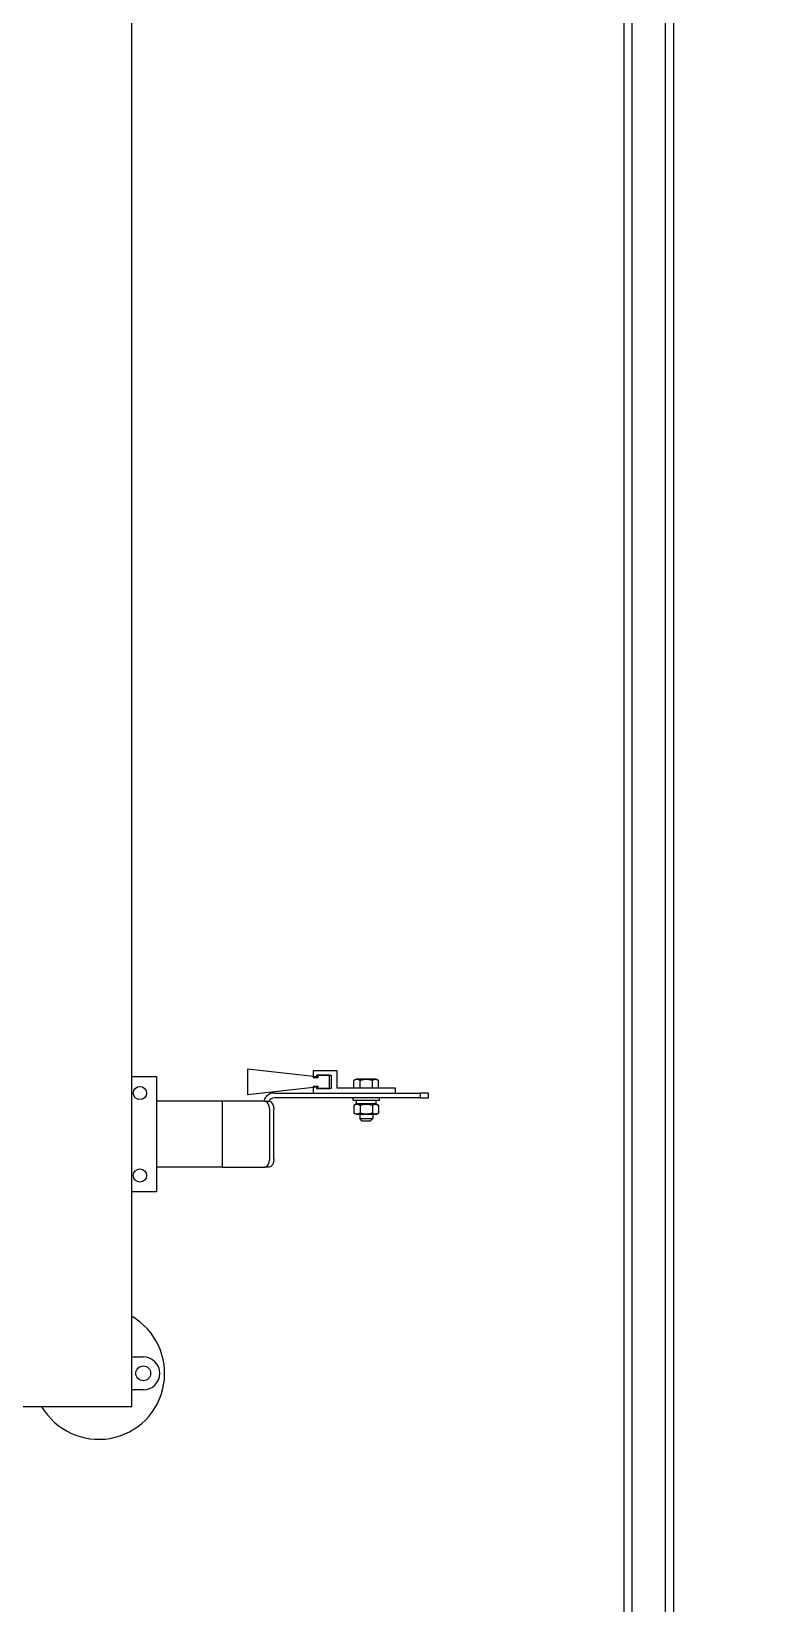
# Model space of a CAD drawing. Header units: millimetres. Extents: x -383313 to -161684, y -117025 to 99224.
# Drawn here: x -342544 to -342091, y -6965 to -6012 of the extents above; entities that cross this region are included whole.
import ezdxf

# ---------------------------------------------------------------- set-up
doc = ezdxf.new("R2010")
doc.units = ezdxf.units.MM
doc.header["$MEASUREMENT"] = 0
doc.linetypes.add('DASHED', pattern=[0.75, 0.5, -0.25])
for name, color, linetype in [('PV-6C3', 7, 'Continuous'), ('Ограждения', 20, 'Continuous'), ('Робот', 30, 'Continuous')]:
    doc.layers.add(name, color=color, linetype=linetype)

# ---------------------------------------------------------------- blocks, each defined once
blk = doc.blocks.new('*U111')
at = {"layer": 'Ограждения'}
for points in [[(2379.68, -15), (105, -15), (105, 15), (2379.68, 15)], [(2374.68, -10), (110, -10), (110, 10), (2374.68, 10)]]:
    blk.add_lwpolyline(points, close=True, dxfattribs=at)
blk = doc.blocks.new('Робот ABB IRB660_3.15 (сверху)')
at = {"layer": 'Робот'}
blk.add_circle((0, 0), 3150, dxfattribs=at)
blk = doc.blocks.new('*U174')
at = {"layer": 'PV-6C3'}
for p, q in [((-1495.65, 2908.09), (-1495.65, 2218.09)), ((-1495.65, 2218.09), (-395.65, 2218.09)), ((-1485.65, 2211.09), (-1485.65, 2218.09)), ((-1465.65, 2218.09), (-1465.65, 2211.09)), ((-1365.65, 2203.09), (-1365.65, 2218.09)), ((-1295.65, 2218.09), (-1295.65, 2203.09)), ((-1295.65, 2203.09), (-1365.65, 2203.09)), ((-1350.65, 2163.09), (-1350.65, 2203.09)), ((-1310.65, 2163.09), (-1310.65, 2203.09)), ((-1350.65, 2163.09), (-1350.65, 2161.95)), ((-1350.65, 2163.09), (-1310.65, 2163.09)), ((-1350.65, 2161.95), (-1350.65, 2137.28)), ((-1310.65, 2161.95), (-1310.65, 2163.09)), ((-1310.65, 2137.28), (-1310.65, 2161.95)), ((-1291.24, 2147.93), (-1306.56, 2147.93)), ((-1306.56, 2147.93), (-1301.9, 2106.09)), ((-1295.9, 2106.09), (-1291.24, 2147.93)), ((-1350.65, 2134.82), (-1350.65, 2137.28)), ((-1310.65, 2137.28), (-1310.65, 2134.82)), ((-1345.65, 2134.41), (-1315.65, 2134.41)), ((-1345.65, 2131.96), (-1315.65, 2131.96)), ((-1308.65, 2043.09), (-1308.65, 2131.79)), ((-1305.65, 2131.79), (-1305.65, 2108.09)), ((-1301.65, 2108.09), (-1305.65, 2108.09)), ((-1305.65, 2108.09), (-1305.65, 2058.09)), ((-1301.65, 2105.09), (-1301.65, 2108.09)), ((-1292.15, 2108.09), (-1296.15, 2108.09)), ((-1296.15, 2108.09), (-1296.15, 2105.09)), ((-1292.15, 2093.59), (-1292.15, 2108.09)), ((-1301.9, 2106.09), (-1302.9, 2106.09)), ((-1302.9, 2106.09), (-1302.9, 2098.09)), ((-1302.9, 2097.09), (-1302.9, 2105.09)), ((-1302.9, 2105.09), (-1301.65, 2105.09)), ((-1302.9, 2098.09), (-1294.9, 2098.09)), ((-1296.15, 2105.09), (-1294.9, 2105.09)), ((-1294.9, 2106.09), (-1295.9, 2106.09)), ((-1294.9, 2098.09), (-1294.9, 2106.09)), ((-1294.9, 2105.09), (-1294.9, 2097.09)), ((-1294.9, 2097.09), (-1302.9, 2097.09)), ((-1302.65, 2058.09), (-1302.65, 2093.59)), ((-1302.65, 2093.59), (-1292.15, 2093.59)), ((-1322.65, 2078.24), (-1321.05, 2079.84)), ((-1321.05, 2079.84), (-1321.05, 2071.84)), ((-1318.75, 2079.84), (-1321.05, 2079.84)), ((-1318.75, 2081.84), (-1317.88, 2083.35)), ((-1318.75, 2069.84), (-1318.75, 2081.84)), ((-1313.12, 2083.35), (-1317.88, 2083.35)), ((-1313.12, 2079.6), (-1317.88, 2079.6)), ((-1312.25, 2081.84), (-1313.12, 2083.35)), ((-1312.25, 2069.84), (-1312.25, 2081.84)), ((-1312.25, 2069.84), (-1312.25, 2081.84)), ((-1312.25, 2081.84), (-1310.25, 2081.84)), ((-1310.25, 2067.84), (-1310.25, 2083.84)), ((-1310.25, 2083.84), (-1308.65, 2083.84)), ((-1302.65, 2083.35), (-1298.02, 2083.35)), ((-1302.65, 2079.6), (-1298.02, 2079.6)), ((-1297.15, 2081.84), (-1298.02, 2083.35)), ((-1297.15, 2069.84), (-1297.15, 2081.84)), ((-1322.65, 2073.44), (-1322.65, 2078.24)), ((-1322.65, 2073.44), (-1321.05, 2071.84)), ((-1318.75, 2071.84), (-1321.05, 2071.84)), ((-1318.75, 2069.84), (-1317.88, 2068.34)), ((-1313.12, 2072.09), (-1317.88, 2072.09)), ((-1312.25, 2069.84), (-1313.12, 2068.34)), ((-1312.25, 2069.84), (-1310.25, 2069.84)), ((-1302.65, 2072.09), (-1298.02, 2072.09)), ((-1297.15, 2069.84), (-1298.02, 2068.34)), ((-1313.12, 2068.34), (-1317.88, 2068.34)), ((-1310.25, 2067.84), (-1308.65, 2067.84)), ((-1302.65, 2068.34), (-1298.02, 2068.34)), ((-1305.65, 2058.09), (-1302.65, 2058.09)), ((-1305.65, 2058.09), (-1305.65, 2043.09)), ((-1305.65, 2043.09), (-1308.65, 2043.09)), ((-1308.65, 2043.09), (-1308.65, 2038.09)), ((-1305.65, 2038.09), (-1305.65, 2043.09)), ((-1308.65, 2038.09), (-1305.65, 2038.09))]:
    blk.add_line(p, q, dxfattribs=at)
for centre, radius in [((-1475.65, 2211.09), 4.5), ((-1355.65, 2213.09), 4), ((-1305.65, 2213.09), 4)]:
    blk.add_circle(centre, radius, dxfattribs=at)
for centre, radius, start, end in [((-1475.65, 2238.09), 40, 120, 330), ((-1475.65, 2211.09), 10, 180, 360), ((-1311.95, 2131.79), 6.3, 360, 78.09151), ((-1311.95, 2131.79), 3.3, 0, 66.80016)]:
    blk.add_arc(centre, radius, start, end, dxfattribs=at)
for centre, major_axis, start_param, end_param in [((-1345.65, 2137.28), (-5, 0), 0, 1.570796), ((-1315.65, 2137.28), (5, 0), -1.570796, 0)]:
    blk.add_ellipse(centre, major_axis=major_axis, ratio=0.573576, start_param=start_param, end_param=end_param, dxfattribs=at)
at = {"layer": 'PV-6C3', "extrusion": (0, 0, -1)}
for centre, major_axis, start_param, end_param in [((-1345.65, 2134.82), (-5, 0), -1.570796, 0), ((-1315.65, 2134.82), (5, 0), 0, 1.570796)]:
    blk.add_ellipse(centre, major_axis=major_axis, ratio=0.573576, start_param=start_param, end_param=end_param, dxfattribs=at)
at = {"layer": 'PV-6C3'}
for points in [[(-1317.88, 2079.6), (-1318.96, 2081.47), (-1317.88, 2083.35)], [(-1317.88, 2072.09), (-1318.96, 2075.84), (-1317.88, 2079.6)], [(-1313.12, 2079.6), (-1312.04, 2081.47), (-1313.12, 2083.35)], [(-1313.12, 2072.09), (-1312.04, 2075.84), (-1313.12, 2079.6)], [(-1298.02, 2079.6), (-1296.94, 2081.47), (-1298.02, 2083.35)], [(-1298.02, 2072.09), (-1296.94, 2075.84), (-1298.02, 2079.6)], [(-1317.88, 2068.34), (-1318.96, 2070.21), (-1317.88, 2072.09)], [(-1313.12, 2068.34), (-1312.04, 2070.21), (-1313.12, 2072.09)], [(-1298.02, 2068.34), (-1296.94, 2070.21), (-1298.02, 2072.09)]]:
    blk.add_rational_spline(points, [1.2245094272, 1.41394169484, 1.2245094272], degree=2, dxfattribs=at)

msp = doc.modelspace()

# ---------------------------------------------------------------- block references
at = {"layer": 'PV-6C3', "rotation": 90}
msp.add_blockref('*U174', (-340265.46489, -5350.25953), dxfattribs=at)
at = {"layer": 'Робот', "rotation": 180}
msp.add_blockref('Робот ABB IRB660_3.15 (сверху)', (-344500.63713, -5731.42318), dxfattribs=at)
at = {"layer": 'Робот', "linetype": 'DASHED', "rotation": 90}
msp.add_blockref('*U111', (-342170.00605, -7223.31254), dxfattribs=at)

doc.saveas('drawing.dxf')
